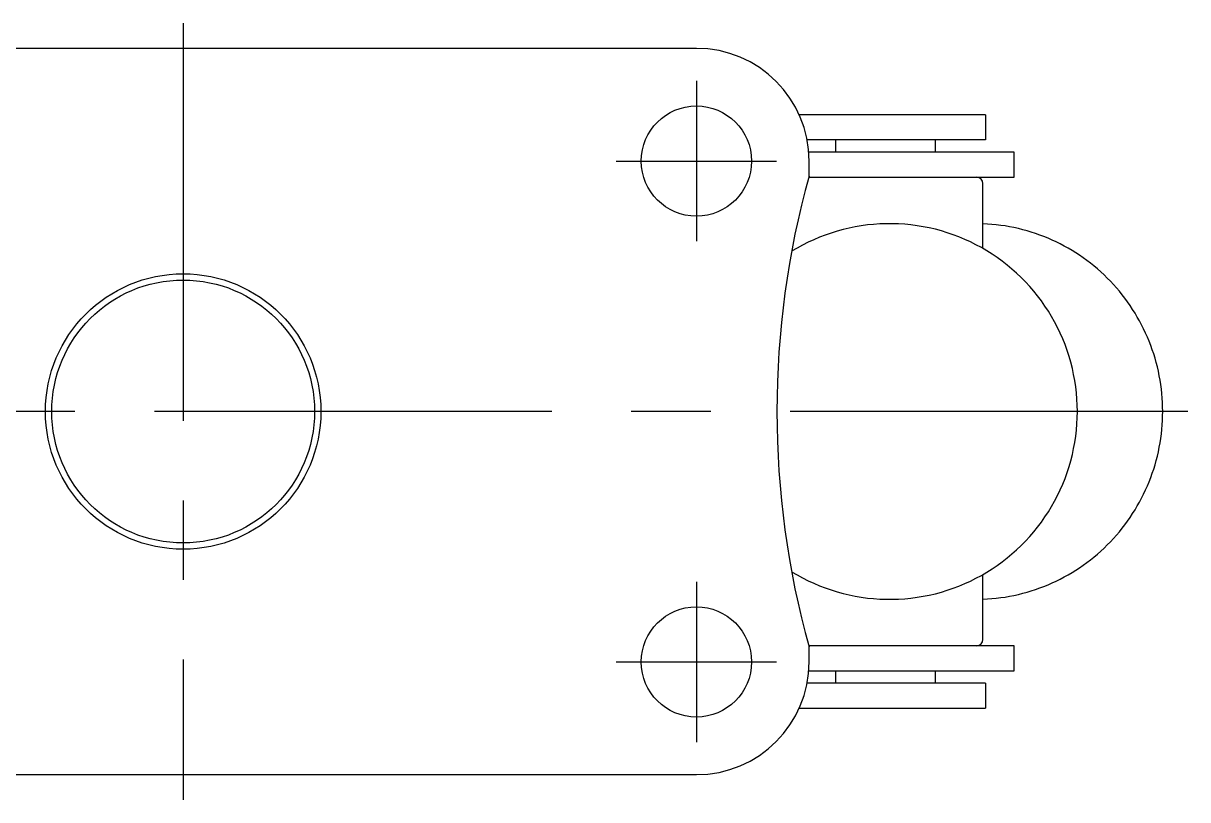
# Model space of a CAD drawing. Extents: x -122 to 80, y -330 to 31.
# Drawn here: x -12.8 to 80.2, y -31 to 31 of the extents above; entities that cross this region are included whole.
import ezdxf

# ---------------------------------------------------------------- set-up
doc = ezdxf.new("R2010")
doc.units = 0
doc.linetypes.add('CENTER', pattern=[50.8, 31.75, -6.35, 6.35, -6.35])
doc.linetypes.add('PHANTOM', pattern=[63.5, 31.75, -6.35, 6.35, -6.35, 6.35, -6.35])
doc.layers.get('0').update_dxf_attribs({"linetype": 'CONTINUOUS'})
doc.layers.add('CENTER', color=1, linetype='CONTINUOUS')

msp = doc.modelspace()

# ---------------------------------------------------------------- linework, layer by layer
at = {"color": 7, "linetype": 'CONTINUOUS'}
for p, q in [((41, 29), (-41, 29)), ((64.1, 23.7), (49.204, 23.7)), ((64.1, 23.7), (64.1, 21.7)), ((64.1, 21.7), (49.838, 21.7)), ((52.1, 21.7), (52.1, 20.7)), ((60.098, 20.7), (60.1, 21.7)), ((66.392, 20.7), (49.973, 20.7)), ((66.392, 18.7), (66.392, 20.7)), ((50, 18.793), (50, 20)), ((49.974, 18.7), (66.392, 18.7)), ((63.892, 13.013), (63.892, 18.2)), ((63.892, -18.2), (63.892, -13.013)), ((66.392, -18.7), (49.974, -18.7)), ((50, -20), (50, -18.793)), ((66.392, -20.7), (66.392, -18.7)), ((49.973, -20.7), (66.392, -20.7)), ((52.1, -20.7), (52.1, -21.7)), ((60.1, -21.7), (60.1, -20.7)), ((64.1, -21.7), (49.838, -21.7)), ((64.1, -21.7), (64.1, -23.7)), ((49.204, -23.7), (64.1, -23.7)), ((-41, -29), (41, -29))]:
    msp.add_line(p, q, dxfattribs=at)
msp.add_polyline3d([(48.61, -12.799, 0), (49.038, -13.051, 0), (49.474, -13.289, 0), (49.918, -13.512, 0), (50.369, -13.72, 0), (50.827, -13.913, 0), (51.29, -14.091, 0), (51.76, -14.254, 0), (52.234, -14.401, 0), (52.713, -14.532, 0), (53.196, -14.647, 0), (53.683, -14.746, 0), (54.173, -14.829, 0), (54.665, -14.896, 0), (55.159, -14.946, 0), (55.655, -14.98, 0), (56.151, -14.997, 0), (56.648, -14.998, 0), (57.144, -14.983, 0), (57.64, -14.951, 0), (58.134, -14.903, 0), (58.627, -14.839, 0), (59.117, -14.758, 0), (59.604, -14.661, 0), (60.088, -14.548, 0), (60.567, -14.419, 0), (61.042, -14.274, 0), (61.513, -14.113, 0), (61.977, -13.937, 0), (62.435, -13.746, 0), (62.887, -13.54, 0), (63.332, -13.319, 0), (63.769, -13.083, 0), (64.198, -12.833, 0), (64.619, -12.569, 0), (65.031, -12.291, 0), (65.433, -11.999, 0), (65.825, -11.695, 0), (66.207, -11.377, 0), (66.579, -11.047, 0), (66.939, -10.705, 0), (67.287, -10.352, 0), (67.624, -9.987, 0), (67.949, -9.611, 0), (68.261, -9.224, 0), (68.559, -8.827, 0), (68.845, -8.421, 0), (69.117, -8.005, 0), (69.375, -7.581, 0), (69.619, -7.148, 0), (69.849, -6.708, 0), (70.063, -6.26, 0), (70.263, -5.805, 0), (70.448, -5.344, 0), (70.617, -4.877, 0), (70.771, -4.405, 0), (70.909, -3.927, 0), (71.031, -3.446, 0), (71.137, -2.961, 0), (71.227, -2.472, 0), (71.3, -1.981, 0), (71.358, -1.488, 0), (71.399, -0.993, 0), (71.424, -0.497, 0), (71.432, 0, 0), (71.424, 0.497, 0), (71.399, 0.993, 0), (71.358, 1.488, 0), (71.3, 1.981, 0), (71.227, 2.472, 0), (71.137, 2.961, 0), (71.031, 3.446, 0), (70.909, 3.927, 0), (70.771, 4.405, 0), (70.617, 4.877, 0), (70.448, 5.344, 0), (70.263, 5.805, 0), (70.063, 6.26, 0), (69.849, 6.708, 0), (69.619, 7.148, 0), (69.375, 7.581, 0), (69.117, 8.005, 0), (68.845, 8.421, 0), (68.559, 8.827, 0), (68.261, 9.224, 0), (67.949, 9.611, 0), (67.624, 9.987, 0), (67.287, 10.352, 0), (66.939, 10.705, 0), (66.579, 11.047, 0), (66.207, 11.377, 0), (65.825, 11.695, 0), (65.433, 11.999, 0), (65.031, 12.291, 0), (64.619, 12.569, 0), (64.198, 12.833, 0), (63.769, 13.083, 0), (63.332, 13.319, 0), (62.887, 13.54, 0), (62.435, 13.746, 0), (61.977, 13.937, 0), (61.513, 14.113, 0), (61.042, 14.274, 0), (60.567, 14.419, 0), (60.088, 14.548, 0), (59.604, 14.661, 0), (59.117, 14.758, 0), (58.627, 14.839, 0), (58.134, 14.903, 0), (57.64, 14.951, 0), (57.144, 14.983, 0), (56.648, 14.998, 0), (56.151, 14.997, 0), (55.655, 14.98, 0), (55.159, 14.946, 0), (54.665, 14.896, 0), (54.173, 14.829, 0), (53.683, 14.746, 0), (53.196, 14.647, 0), (52.713, 14.532, 0), (52.234, 14.401, 0), (51.76, 14.254, 0), (51.29, 14.091, 0), (50.827, 13.913, 0), (50.369, 13.72, 0), (49.918, 13.512, 0), (49.474, 13.289, 0), (49.038, 13.051, 0), (48.61, 12.799, 0)], dxfattribs=at)
at = {"color": 3, "linetype": 'PHANTOM'}
msp.add_polyline3d([(63.889, -14.989, 0), (64.246, -14.971, 0), (64.603, -14.945, 0), (64.959, -14.91, 0), (65.314, -14.866, 0), (65.667, -14.814, 0), (66.019, -14.753, 0), (66.37, -14.684, 0), (66.719, -14.606, 0), (67.066, -14.52, 0), (67.411, -14.426, 0), (67.754, -14.323, 0), (68.094, -14.213, 0), (68.431, -14.094, 0), (68.766, -13.967, 0), (69.097, -13.832, 0), (69.425, -13.689, 0), (69.749, -13.538, 0), (70.07, -13.38, 0), (70.387, -13.213, 0), (70.7, -13.04, 0), (71.008, -12.858, 0), (71.312, -12.67, 0), (71.612, -12.474, 0), (71.907, -12.271, 0), (72.197, -12.06, 0), (72.482, -11.843, 0), (72.761, -11.62, 0), (73.035, -11.389, 0), (73.304, -11.152, 0), (73.567, -10.909, 0), (73.824, -10.659, 0), (74.075, -10.403, 0), (74.32, -10.141, 0), (74.558, -9.874, 0), (74.79, -9.6, 0), (75.016, -9.322, 0), (75.234, -9.038, 0), (75.446, -8.748, 0), (75.651, -8.454, 0), (75.849, -8.155, 0), (76.04, -7.851, 0), (76.223, -7.543, 0), (76.399, -7.23, 0), (76.568, -6.913, 0), (76.729, -6.593, 0), (76.882, -6.268, 0), (77.028, -5.94, 0), (77.165, -5.608, 0), (77.295, -5.274, 0), (77.416, -4.936, 0), (77.53, -4.595, 0), (77.635, -4.252, 0), (77.733, -3.906, 0), (77.822, -3.558, 0), (77.902, -3.208, 0), (77.975, -2.856, 0), (78.038, -2.503, 0), (78.094, -2.148, 0), (78.141, -1.792, 0), (78.179, -1.435, 0), (78.209, -1.077, 0), (78.231, -0.718, 0), (78.243, -0.359, 0), (78.248, 0, 0), (78.243, 0.359, 0), (78.231, 0.718, 0), (78.209, 1.077, 0), (78.179, 1.435, 0), (78.141, 1.792, 0), (78.094, 2.148, 0), (78.038, 2.503, 0), (77.975, 2.856, 0), (77.902, 3.208, 0), (77.822, 3.558, 0), (77.733, 3.906, 0), (77.635, 4.252, 0), (77.53, 4.595, 0), (77.416, 4.936, 0), (77.295, 5.274, 0), (77.165, 5.608, 0), (77.028, 5.94, 0), (76.882, 6.268, 0), (76.729, 6.593, 0), (76.568, 6.913, 0), (76.399, 7.23, 0), (76.223, 7.543, 0), (76.04, 7.851, 0), (75.849, 8.155, 0), (75.651, 8.454, 0), (75.446, 8.748, 0), (75.234, 9.038, 0), (75.016, 9.322, 0), (74.79, 9.6, 0), (74.558, 9.874, 0), (74.32, 10.141, 0), (74.075, 10.403, 0), (73.824, 10.659, 0), (73.567, 10.909, 0), (73.304, 11.152, 0), (73.035, 11.389, 0), (72.761, 11.62, 0), (72.482, 11.843, 0), (72.197, 12.06, 0), (71.907, 12.271, 0), (71.612, 12.474, 0), (71.312, 12.67, 0), (71.008, 12.858, 0), (70.7, 13.04, 0), (70.387, 13.213, 0), (70.07, 13.38, 0), (69.749, 13.538, 0), (69.425, 13.689, 0), (69.097, 13.832, 0), (68.766, 13.967, 0), (68.431, 14.094, 0), (68.094, 14.213, 0), (67.754, 14.323, 0), (67.411, 14.426, 0), (67.066, 14.52, 0), (66.719, 14.606, 0), (66.37, 14.684, 0), (66.019, 14.753, 0), (65.667, 14.814, 0), (65.314, 14.866, 0), (64.959, 14.91, 0), (64.603, 14.945, 0), (64.246, 14.971, 0), (63.889, 14.989, 0)], dxfattribs=at)
at = {"color": 7, "linetype": 'CONTINUOUS'}
for centre, radius in [((41, 20), 4.4), ((0, 0), 11), ((0, 0), 10.5), ((41, -20), 4.4)]:
    msp.add_circle(centre, radius, dxfattribs=at)
for centre, radius, start, end in [((41, 20), 9, 0, 90), ((117.43, 0), 70, 164.42626, 195.57374), ((63.392, 18.2), 0.5, 0, 90), ((63.392, -18.2), 0.5, 270, 0), ((41, -20), 9, 270, 0)]:
    msp.add_arc(centre, radius, start, end, dxfattribs=at)
at = {"layer": 'CENTER', "color": 1, "linetype": 'CENTER'}
for p, q in [((0, 31), (0, -31)), ((41, 26.4), (41, 13.6)), ((34.6, 20), (47.4, 20)), ((80.248, 0), (-96.82, 0)), ((41, -13.6), (41, -26.4)), ((34.6, -20), (47.4, -20))]:
    msp.add_line(p, q, dxfattribs=at)

doc.saveas('drawing.dxf')
